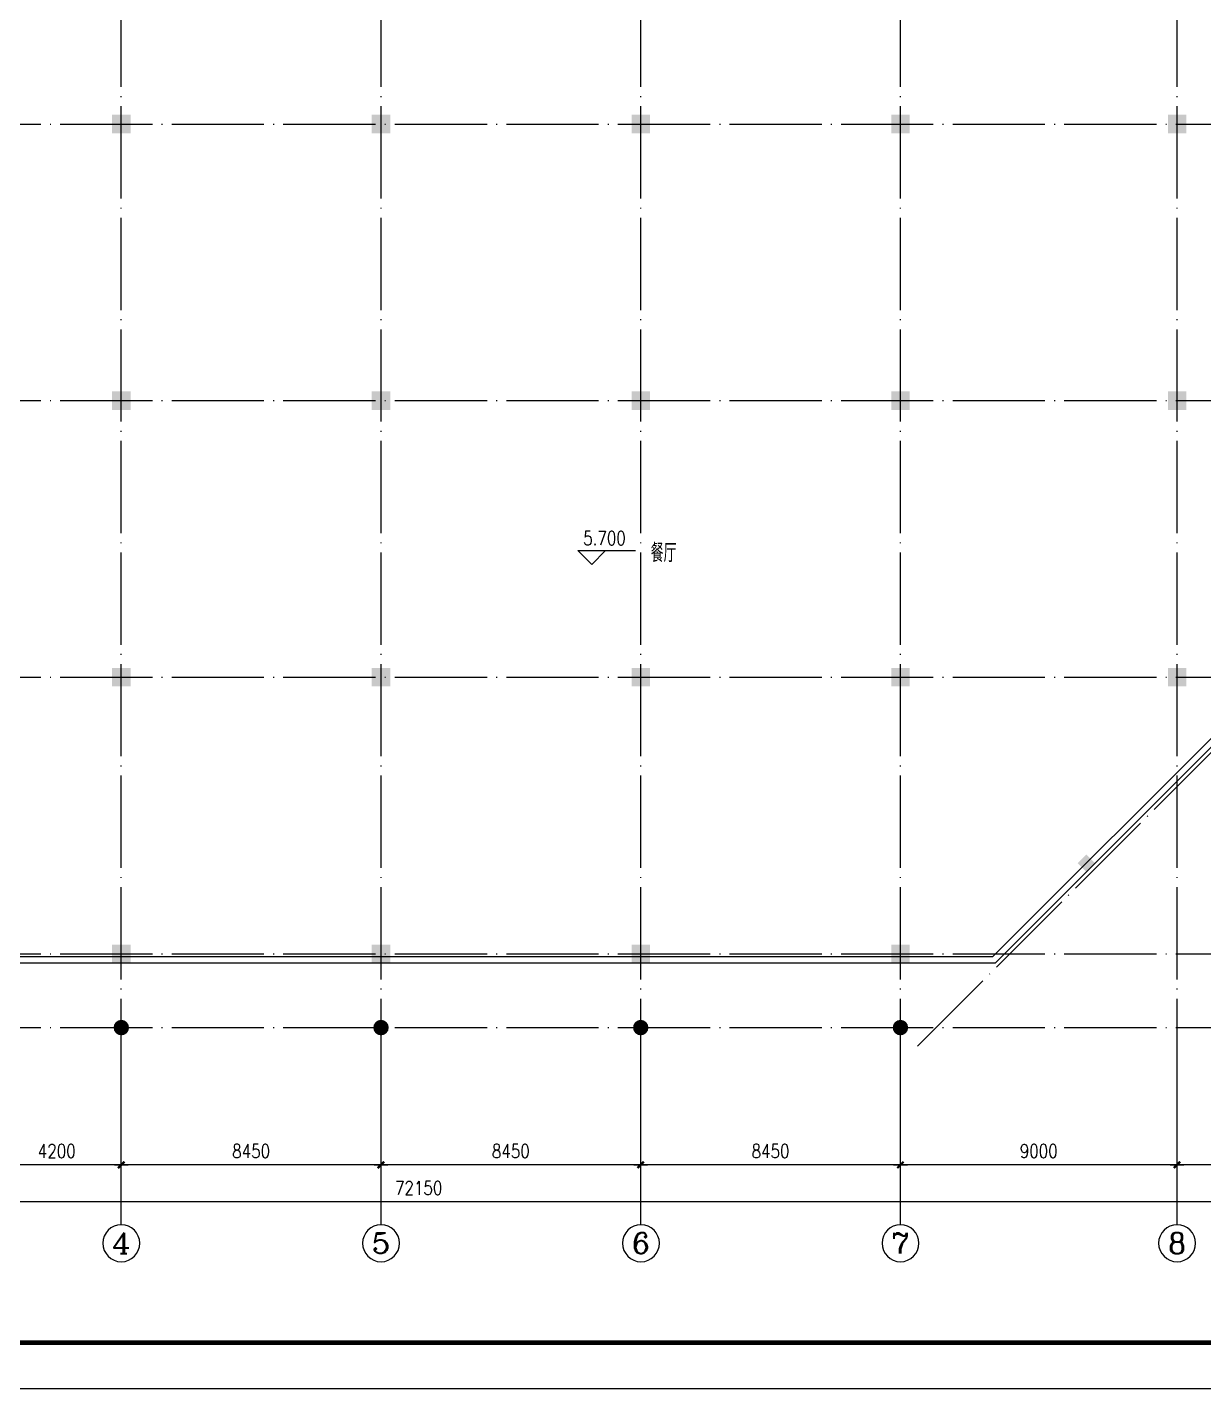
# Model space of a CAD drawing. Extents: x -55219 to 470149, y 494712 to 780039.
# Drawn here: x 123800 to 162079, y 690939 to 735240 of the extents above; entities that cross this region are included whole.
import ezdxf
from ezdxf.enums import TextEntityAlignment as Align

# ---------------------------------------------------------------- set-up
doc = ezdxf.new("R2010")
doc.units = 0
doc.header["$LTSCALE"] = 1500
doc.header["$MEASUREMENT"] = 0
doc.linetypes.add('DOTE', pattern=[2.42, 2, -0.2, 0.02, -0.2])
doc.layers.get('0').update_dxf_attribs({"linetype": 'CONTINUOUS'})
doc.layers.get('DEFPOINTS').update_dxf_attribs({"linetype": 'CONTINUOUS'})
for name, color, linetype in [('AXIS', 3, 'CONTINUOUS'), ('AXIS_TEXT', 7, 'CONTINUOUS'), ('COLUMN', 7, 'CONTINUOUS'), ('DOTE', 1, 'DOTE'), ('PUB_DIM', 3, 'CONTINUOUS'), ('PUB_TEXT', 7, 'CONTINUOUS'), ('PUB_TITLE', 4, 'CONTINUOUS'), ('WINDOW', 2, 'CONTINUOUS')]:
    doc.layers.add(name, color=color, linetype=linetype)
doc.styles.add('_HZTXT', font='txt.shx', dxfattribs={"width": 0.8, "bigfont": 'hztxt.shx'})
doc.styles.add('COMPLEX', font='COMPLEX')
doc.styles.add('DIM_FONT', font='SIMPLEX.shx', dxfattribs={"width": 0.8})
doc.dimstyles.new('AXIS150', dxfattribs={"dimscale": 1.5, "dimtxt": 300, "dimasz": 1, "dimexe": 250, "dimexo": 300, "dimgap": 150, "dimtad": 1, "dimdec": 0, "dimzin": 0, "dimdsep": 46, "dimtxsty": 'DIM_FONT', "dimblk": '_DIMX', "dimcen": 0.09, "dimse1": 1, "dimse2": 1, "dimclrt": 7, "dimadec": 0, "dimazin": 0, "dimtfac": 1, "dimtdec": 0, "dimtix": 1, "dimtmove": 2, "dimatfit": 3, "dimldrblk": '_DIMX', "dimfxl": 1, "dimtolj": 1, "dimtzin": 0, "dimarcsym": 0})
doc.dimstyles.new('DIMA150', dxfattribs={"dimscale": 1.5, "dimtxt": 300, "dimasz": 1, "dimexe": 250, "dimexo": 300, "dimgap": 150, "dimtad": 1, "dimdec": 0, "dimzin": 0, "dimdsep": 46, "dimtxsty": 'DIM_FONT', "dimblk": '_DIMX', "dimcen": 0.09, "dimse1": 1, "dimclrt": 7, "dimadec": 0, "dimazin": 0, "dimtfac": 1, "dimtdec": 0, "dimtix": 1, "dimtmove": 2, "dimatfit": 3, "dimldrblk": '_DIMX', "dimfxl": 1, "dimtolj": 1, "dimtzin": 0, "dimarcsym": 0})

# ---------------------------------------------------------------- blocks, each defined once
blk = doc.blocks.new('_FZH')
blk.add_solid([(0.5, 0.5), (0.5, -0.5), (-0.5, 0.5), (-0.5, -0.5)])
blk = doc.blocks.new('_YZH')
for points in [[(-0.466, 0.193), (0.5, 0), (-0.5, 0), (-0.466, -0.193)], [(-0.193, 0.466), (0.5, 0), (-0.357, 0.357), (-0.466, 0.193)], [(0.193, 0.466), (0.5, 0), (0, 0.505), (-0.193, 0.466)], [(0.466, 0.193), (0.5, 0), (0.357, 0.357), (0.193, 0.466)], [(-0.466, -0.193), (0.5, 0), (-0.357, -0.357), (-0.193, -0.466)], [(-0.193, -0.466), (0.5, 0), (0, -0.505), (0.193, -0.466)], [(0.193, -0.466), (0.5, 0), (0.357, -0.357), (0.466, -0.193)]]:
    blk.add_solid(points)
blk = doc.blocks.new('_DIMX')
blk.add_line((-150, 0), (150, 0))
at = {"const_width": 50}
blk.add_lwpolyline([(-70, -70), (70, 70)], dxfattribs=at)
blk = doc.blocks.new('*D1022')
at = {"color": 0, "linetype": 'ByBlock'}
blk.add_line((172609, 697023), (100462, 697023), dxfattribs=at)
at = {"layer": 'DEFPOINTS', "color": 0, "linetype": 'ByBlock'}
for p in [(100460, 700628), (172610, 700628), (100460, 697023)]:
    blk.add_point(p, dxfattribs=at)
at = {"color": 0, "linetype": 'ByBlock', "xscale": 1.5, "yscale": 1.5, "zscale": 1.5, "rotation": 180}
blk.add_blockref('_DIMX', (100460, 697023), dxfattribs=at)
at = {"color": 0, "linetype": 'ByBlock', "xscale": 1.5, "yscale": 1.5, "zscale": 1.5}
blk.add_blockref('_DIMX', (172610, 697023), dxfattribs=at)
at = {"color": 7, "linetype": 'ByBlock', "insert": (136535, 697473), "char_height": 450, "attachment_point": 5, "style": 'DIM_FONT'}
blk.add_mtext('\\A1;72150', dxfattribs=at)
blk = doc.blocks.new('_AXISO')
blk.add_circle((0, 0), 0.5)
at = {"layer": 'AXIS_TEXT', "style": 'COMPLEX', "width": 1.041667}
blk.add_attdef('A', text='', height=0.56, dxfattribs=at).set_placement((-0.25, -0.28), (0.25, -0.28), align=Align.FIT)
blk = doc.blocks.new('*D1017')
at = {"color": 0, "linetype": 'ByBlock'}
blk.add_line((170209, 698223), (161212, 698223), dxfattribs=at)
at = {"layer": 'DEFPOINTS', "color": 0, "linetype": 'ByBlock'}
for p in [(161210, 700628), (170210, 700628), (161210, 698223)]:
    blk.add_point(p, dxfattribs=at)
at = {"color": 0, "linetype": 'ByBlock', "xscale": 1.5, "yscale": 1.5, "zscale": 1.5, "rotation": 180}
blk.add_blockref('_DIMX', (161210, 698223), dxfattribs=at)
at = {"color": 0, "linetype": 'ByBlock', "xscale": 1.5, "yscale": 1.5, "zscale": 1.5}
blk.add_blockref('_DIMX', (170210, 698223), dxfattribs=at)
at = {"color": 7, "linetype": 'ByBlock', "insert": (165710, 698673), "char_height": 450, "attachment_point": 5, "style": 'DIM_FONT'}
blk.add_mtext('\\A1;9000', dxfattribs=at)
blk = doc.blocks.new('*D1016')
at = {"color": 0, "linetype": 'ByBlock'}
for p, q in [((122660, 700178), (122660, 697848)), ((126859, 698223), (122662, 698223))]:
    blk.add_line(p, q, dxfattribs=at)
at = {"layer": 'DEFPOINTS', "color": 0, "linetype": 'ByBlock'}
for p in [(122660, 700628), (126860, 700628), (122660, 698223)]:
    blk.add_point(p, dxfattribs=at)
at = {"color": 0, "linetype": 'ByBlock', "xscale": 1.5, "yscale": 1.5, "zscale": 1.5, "rotation": 180}
blk.add_blockref('_DIMX', (122660, 698223), dxfattribs=at)
at = {"color": 0, "linetype": 'ByBlock', "xscale": 1.5, "yscale": 1.5, "zscale": 1.5}
blk.add_blockref('_DIMX', (126860, 698223), dxfattribs=at)
at = {"color": 7, "linetype": 'ByBlock', "insert": (124760, 698673), "char_height": 450, "attachment_point": 5, "style": 'DIM_FONT'}
blk.add_mtext('\\A1;4200', dxfattribs=at)
blk = doc.blocks.new('*D1015')
at = {"color": 0, "linetype": 'ByBlock'}
blk.add_line((161209, 698223), (152212, 698223), dxfattribs=at)
at = {"layer": 'DEFPOINTS', "color": 0, "linetype": 'ByBlock'}
for p in [(152210, 700628), (161210, 700628), (152210, 698223)]:
    blk.add_point(p, dxfattribs=at)
at = {"color": 0, "linetype": 'ByBlock', "xscale": 1.5, "yscale": 1.5, "zscale": 1.5, "rotation": 180.0000000000007}
blk.add_blockref('_DIMX', (152210, 698223), dxfattribs=at)
at = {"color": 0, "linetype": 'ByBlock', "xscale": 1.5, "yscale": 1.5, "zscale": 1.5}
blk.add_blockref('_DIMX', (161210, 698223), dxfattribs=at)
at = {"color": 7, "linetype": 'ByBlock', "insert": (156710, 698673), "char_height": 450, "attachment_point": 5, "style": 'DIM_FONT'}
blk.add_mtext('\\A1;9000', dxfattribs=at)
blk = doc.blocks.new('*D1014')
at = {"color": 0, "linetype": 'ByBlock'}
blk.add_line((152209, 698223), (143762, 698223), dxfattribs=at)
at = {"layer": 'DEFPOINTS', "color": 0, "linetype": 'ByBlock'}
for p in [(143760, 700628), (152210, 700628), (143760, 698223)]:
    blk.add_point(p, dxfattribs=at)
at = {"color": 0, "linetype": 'ByBlock', "xscale": 1.5, "yscale": 1.5, "zscale": 1.5}
for p, rotation in [((143760, 698223), 179.9999999999992), ((152210, 698223), 359.9999999999992)]:
    blk.add_blockref('_DIMX', p, dxfattribs=dict(at, rotation=rotation))
at = {"color": 7, "linetype": 'ByBlock', "insert": (147985, 698673), "char_height": 450, "attachment_point": 5, "style": 'DIM_FONT'}
blk.add_mtext('\\A1;8450', dxfattribs=at)
blk = doc.blocks.new('*D1013')
at = {"color": 0, "linetype": 'ByBlock'}
blk.add_line((143759, 698223), (135312, 698223), dxfattribs=at)
at = {"layer": 'DEFPOINTS', "color": 0, "linetype": 'ByBlock'}
for p in [(135310, 700628), (143760, 700628), (135310, 698223)]:
    blk.add_point(p, dxfattribs=at)
at = {"color": 0, "linetype": 'ByBlock', "xscale": 1.5, "yscale": 1.5, "zscale": 1.5, "rotation": 180}
blk.add_blockref('_DIMX', (135310, 698223), dxfattribs=at)
at = {"color": 0, "linetype": 'ByBlock', "xscale": 1.5, "yscale": 1.5, "zscale": 1.5}
blk.add_blockref('_DIMX', (143760, 698223), dxfattribs=at)
at = {"color": 7, "linetype": 'ByBlock', "insert": (139535, 698673), "char_height": 450, "attachment_point": 5, "style": 'DIM_FONT'}
blk.add_mtext('\\A1;8450', dxfattribs=at)
blk = doc.blocks.new('*D1012')
at = {"color": 0, "linetype": 'ByBlock'}
blk.add_line((135309, 698223), (126862, 698223), dxfattribs=at)
at = {"layer": 'DEFPOINTS', "color": 0, "linetype": 'ByBlock'}
for p in [(126860, 700628), (135310, 700628), (126860, 698223)]:
    blk.add_point(p, dxfattribs=at)
at = {"color": 0, "linetype": 'ByBlock', "xscale": 1.5, "yscale": 1.5, "zscale": 1.5, "rotation": 180}
blk.add_blockref('_DIMX', (126860, 698223), dxfattribs=at)
at = {"color": 0, "linetype": 'ByBlock', "xscale": 1.5, "yscale": 1.5, "zscale": 1.5}
blk.add_blockref('_DIMX', (135310, 698223), dxfattribs=at)
at = {"color": 7, "linetype": 'ByBlock', "insert": (131085, 698673), "char_height": 450, "attachment_point": 5, "style": 'DIM_FONT'}
blk.add_mtext('\\A1;8450', dxfattribs=at)

msp = doc.modelspace()

# ---------------------------------------------------------------- linework, layer by layer
at = {"layer": 'AXIS'}
for p, q in [((126860.5, 696272.9), (126860.5, 700628.4)), ((135310.5, 696272.9), (135310.5, 700628.4)), ((143760.5, 696272.9), (143760.5, 700628.4)), ((152210.5, 696272.9), (152210.5, 700628.4)), ((161210.5, 696272.9), (161210.5, 700628.4))]:
    msp.add_line(p, q, dxfattribs=at)
at = {"layer": 'DOTE'}
for p, q in [((126860.5, 700628.4), (126860.5, 770865.1)), ((135310.5, 700628.4), (135310.5, 770865.1)), ((143760.5, 700628.4), (143760.5, 770865.1)), ((152210.5, 700628.4), (152210.5, 770865.1)), ((161210.5, 700628.4), (161210.5, 770865.1)), ((99460.5, 732090.4), (180472.7, 732090.4)), ((99460.5, 723090.4), (180472.7, 723090.4)), ((152769.1, 702090.4), (173210.3, 722531.6)), ((99460.5, 714090.4), (171810.5, 714090.4)), ((99460.5, 705090.4), (171810.5, 705090.4)), ((99460.5, 702690.4), (171810.5, 702690.4))]:
    msp.add_line(p, q, dxfattribs=at)
at = {"layer": 'PUB_DIM'}
for p, q in [((141716.7, 718209.5), (142616.7, 718209.5)), ((142166.7, 717759.5), (141716.7, 718209.5)), ((142166.7, 718209.5), (143594, 718209.5)), ((142616.7, 718209.5), (142166.7, 717759.5))]:
    msp.add_line(p, q, dxfattribs=at)
at = {"layer": 'PUB_TITLE'}
msp.add_lwpolyline([(78169.5, 690938.8), (78169.5, 780038.8), (204319.5, 780038.8), (204319.5, 690938.8)], close=True, dxfattribs=at)
at = {"layer": 'PUB_TITLE', "const_width": 150}
msp.add_lwpolyline([(81919.5, 692438.8), (202819.5, 692438.8), (202819.5, 778538.8), (81919.5, 778538.8)], close=True, dxfattribs=at)
at = {"layer": 'WINDOW'}
for p, q in [((155210.5, 704990.4), (170310.5, 720090.4)), ((155293.3, 704790.4), (170510.5, 720007.5)), ((155210.5, 704990.4), (122310.5, 704990.4)), ((155293.3, 704790.4), (122310.5, 704790.4))]:
    msp.add_line(p, q, dxfattribs=at)

# ---------------------------------------------------------------- block references
at = {"layer": 'AXIS'}
ref = msp.add_blockref('_AXISO', (126860.5, 695672.9), dxfattribs=dict(at, xscale=-1200, yscale=1200, zscale=1200, rotation=180))
ref.add_attrib('A', '4', dxfattribs={"layer": 'AXIS_TEXT', "height": 672, "style": 'COMPLEX', "width": 1.171875}).set_placement((126560.5, 695336.9), (127160.5, 695336.9), align=Align.FIT)
ref = msp.add_blockref('_AXISO', (135310.5, 695672.9), dxfattribs=dict(at, xscale=-1200, yscale=1200, zscale=1200, rotation=180))
ref.add_attrib('A', '5', dxfattribs={"layer": 'AXIS_TEXT', "height": 672, "style": 'COMPLEX', "width": 1.339286}).set_placement((135010.5, 695336.9), (135610.5, 695336.9), align=Align.FIT)
ref = msp.add_blockref('_AXISO', (143767.9, 695672.9), dxfattribs=dict(at, xscale=-1200, yscale=1200, zscale=1200, rotation=180))
ref.add_attrib('A', '6', dxfattribs={"layer": 'AXIS_TEXT', "height": 672, "style": 'COMPLEX', "width": 1.339286}).set_placement((143467.9, 695336.9), (144067.9, 695336.9), align=Align.FIT)
ref = msp.add_blockref('_AXISO', (152210.5, 695672.9), dxfattribs=dict(at, xscale=-1200, yscale=1200, zscale=1200, rotation=180))
ref.add_attrib('A', '7', dxfattribs={"layer": 'AXIS_TEXT', "height": 672, "style": 'COMPLEX', "width": 1.339286}).set_placement((151910.5, 695336.9), (152510.5, 695336.9), align=Align.FIT)
ref = msp.add_blockref('_AXISO', (161210.5, 695672.9), dxfattribs=dict(at, xscale=-1200, yscale=1200, zscale=1200, rotation=180))
ref.add_attrib('A', '8', dxfattribs={"layer": 'AXIS_TEXT', "height": 672, "rotation": 360, "style": 'COMPLEX', "width": 1.339286}).set_placement((160910.5, 695336.9), (161510.5, 695336.9), align=Align.FIT)
at = {"layer": 'COLUMN'}
for name, p, xscale, yscale, zscale in [('_FZH', (126860.5, 732090.4), 600, 600, 600), ('_FZH', (135310.5, 732090.4), 600, 600, 600), ('_FZH', (143760.5, 732090.4), 600, 600, 600), ('_FZH', (152210.5, 732090.4), 600, 600, 600), ('_FZH', (161210.5, 732090.4), 600, 600, 600), ('_FZH', (126860.5, 723090.4), 600, 600, 600), ('_FZH', (135310.5, 723090.4), 600, 600, 600), ('_FZH', (143760.5, 723090.4), 600, 600, 600), ('_FZH', (152210.5, 723090.4), 600, 600, 600), ('_FZH', (161210.5, 723090.4), 600, 600, 600), ('_FZH', (126860.5, 714090.4), 600, 600, 600), ('_FZH', (135310.5, 714090.4), 600, 600, 600), ('_FZH', (143760.5, 714090.4), 600, 600, 600), ('_FZH', (152210.5, 714090.4), 600, 600, 600), ('_FZH', (161210.5, 714090.4), 600, 600, 600), ('_FZH', (126860.5, 705090.4), 600, 600, 600), ('_FZH', (135310.5, 705090.4), 600, 600, 600), ('_FZH', (143760.5, 705090.4), 600, 600, 600), ('_FZH', (152210.5, 705090.4), 600, 600, 600), ('_YZH', (126860.5, 702690.4), 500, 500, 500), ('_YZH', (135310.5, 702690.4), 500, 500, 500), ('_YZH', (143760.5, 702690.4), 500, 500, 500), ('_YZH', (152210.5, 702690.4), 500, 500, 500)]:
    msp.add_blockref(name, p, dxfattribs=dict(at, xscale=xscale, yscale=yscale, zscale=zscale))
at = {"layer": 'COLUMN', "xscale": 400, "yscale": 400, "zscale": 400, "rotation": 135}
msp.add_blockref('_FZH', (158260.6, 708040.5), dxfattribs=at)

# ---------------------------------------------------------------- texts
at = {"layer": 'PUB_DIM', "style": 'DIM_FONT', "width": 0.8}
msp.add_text('5.700', height=450, dxfattribs=at).set_placement((142580.2, 718617.1), align=Align.MIDDLE)
at = {"layer": 'PUB_TEXT', "style": '_HZTXT', "width": 0.7}
msp.add_text('餐厅', height=600, dxfattribs=at).set_placement((144084.2, 717835.6))

# ---------------------------------------------------------------- dimensions: what is measured, and where the dimension line sits
at = {"layer": 'AXIS'}
for p1, p2, distance, picture, middle in [((172610.3, 700628.4), (100460.5, 700628.4), 3605.6, '*D1022', (136535.4, 697472.9)), ((135310.5, 700628.4), (126860.5, 700628.4), 2405.6, '*D1012', (131085.5, 698672.9)), ((143760.5, 700628.4), (135310.5, 700628.4), 2405.6, '*D1013', (139535.5, 698672.9)), ((152210.5, 700628.4), (143760.5, 700628.4), 2405.6, '*D1014', (147985.5, 698672.9)), ((161210.5, 700628.4), (152210.5, 700628.4), 2405.6, '*D1015', (156710.5, 698672.9)), ((170210.5, 700628.4), (161210.5, 700628.4), 2405.6, '*D1017', (165710.5, 698672.9))]:
    dim = msp.add_aligned_dim(p1=p1, p2=p2, distance=distance, dimstyle='AXIS150', dxfattribs=at)
    dim.commit()
    dim.dimension.update_dxf_attribs({"geometry": picture, "text_midpoint": middle})
dim = msp.add_linear_dim(base=(122660.5, 698222.9), p1=(126860.5, 700628.4), p2=(122660.5, 700628.4), angle=180, dimstyle='DIMA150', dxfattribs=at)
dim.commit()
dim.dimension.update_dxf_attribs({"geometry": '*D1016', "text_midpoint": (124760.5, 698672.9)})

doc.saveas('drawing.dxf')
